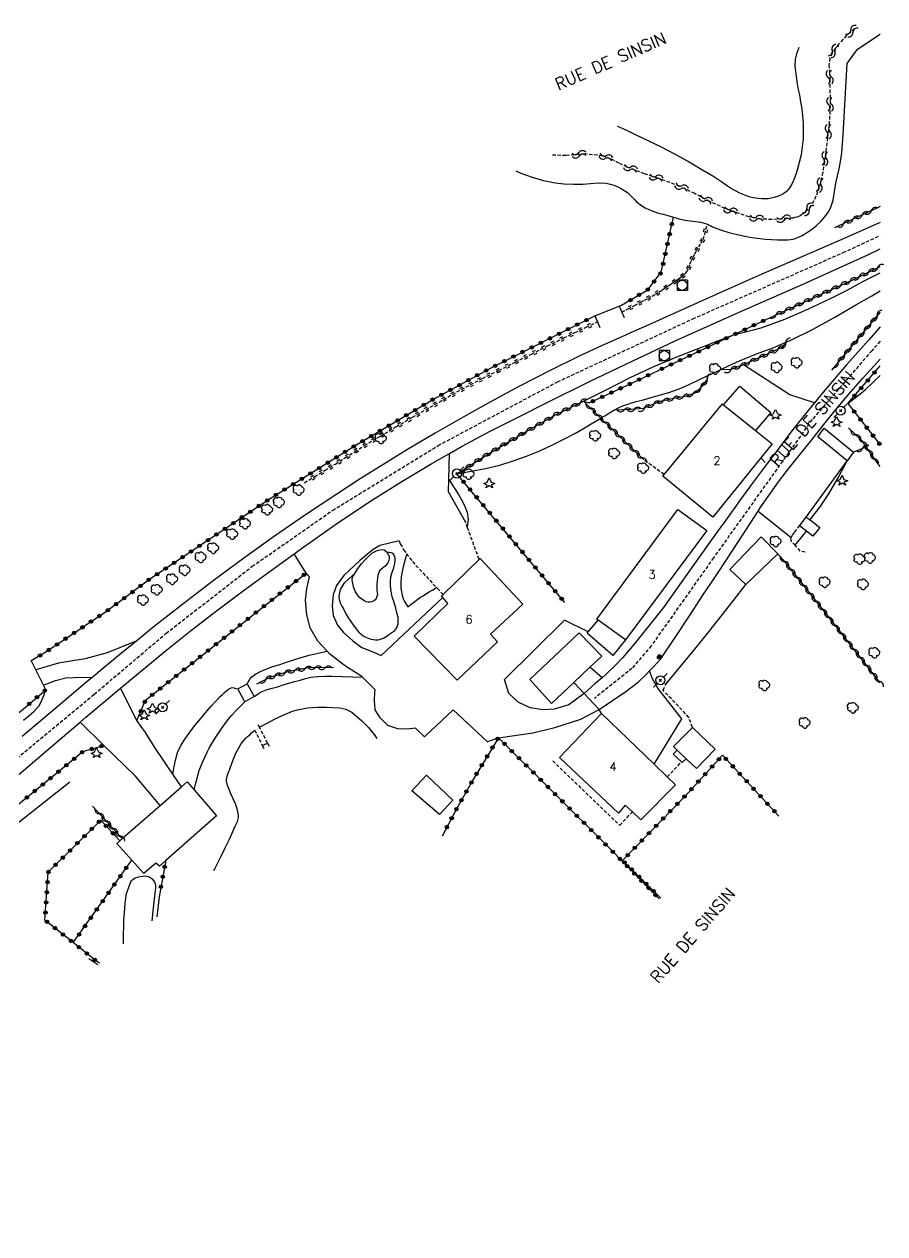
# Model space of a CAD drawing. Header units: millimetres. Extents: x 215000 to 216002, y 109000 to 110000.
# Drawn here: x 215874 to 216000.7, y 109404.6 to 109582.7 of the extents above; entities that cross this region are included whole.
import ezdxf
from ezdxf.enums import TextEntityAlignment as Align

# ---------------------------------------------------------------- set-up
doc = ezdxf.new("R2010")
doc.units = ezdxf.units.MM
doc.linetypes.add('DASHED', pattern=[0.75, 0.5, -0.25])
doc.layers.get('0').update_dxf_attribs({"linetype": 'CONTINUOUS'})
for name, color, linetype in [('W0001', 6, 'DASHED'), ('W0006', 2, 'CONTINUOUS'), ('W0008', 7, 'CONTINUOUS'), ('W0017', 7, 'CONTINUOUS'), ('W0101', 7, 'CONTINUOUS'), ('W0104', 1, 'CONTINUOUS'), ('W0105', 7, 'CONTINUOUS'), ('W0112', 1, 'DASHED'), ('W0120', 7, 'CONTINUOUS'), ('W0211', 2, 'CONTINUOUS'), ('W0214', 2, 'CONTINUOUS'), ('W0220', 5, 'DASHED'), ('W0300', 7, 'CONTINUOUS'), ('W0303', 7, 'CONTINUOUS'), ('W0310', 3, 'CONTINUOUS'), ('W0323', 7, 'CONTINUOUS'), ('W0330', 7, 'CONTINUOUS'), ('W0401', 7, 'CONTINUOUS'), ('W0420', 7, 'CONTINUOUS'), ('W0473', 7, 'CONTINUOUS'), ('W0501', 5, 'DASHED'), ('W0510', 5, 'CONTINUOUS'), ('W0515', 5, 'CONTINUOUS'), ('W0989', 7, 'CONTINUOUS'), ('W0991', 7, 'CONTINUOUS')]:
    doc.layers.add(name, color=color, linetype=linetype)
doc.styles.get("Standard").update_dxf_attribs({"font": 'romans.shx', "width": 0.85})

# ---------------------------------------------------------------- blocks, each defined once
blk = doc.blocks.new('T300')
for p, q in [((-0.8, 0.51), (-0.86, 0.34)), ((-0.86, 0.34), (-0.86, 0.17)), ((-0.86, 0.17), (-0.74, 0.06)), ((-0.69, 0.63), (-0.8, 0.51)), ((-0.8, -0.06), (-0.74, 0.06)), ((-0.74, 0.06), (-0.69, 0.11)), ((-0.57, 0.69), (-0.69, 0.63)), ((-0.46, 0.69), (-0.57, 0.69)), ((-0.29, 0.63), (-0.46, 0.69)), ((-0.29, 0.63), (-0.17, 0.74)), ((-0.23, 0.57), (-0.29, 0.63)), ((-0.17, 0.74), (-0.06, 0.8)), ((-0.06, 0.8), (0.06, 0.8)), ((0.06, 0.8), (0.23, 0.74)), ((0.23, 0.74), (0.34, 0.63)), ((0.34, 0.63), (0.4, 0.51)), ((0.46, 0.46), (0.34, 0.46)), ((0.4, 0.51), (0.4, 0.46)), ((0.57, 0.4), (0.46, 0.46)), ((0.57, 0.4), (0.69, 0.29)), ((0.69, 0.29), (0.74, 0.17)), ((0.74, 0.06), (0.69, -0.17)), ((0.74, 0.17), (0.74, 0.06)), ((-0.8, -0.17), (-0.8, -0.06)), ((-0.8, -0.23), (-0.8, -0.17)), ((-0.74, -0.34), (-0.8, -0.23)), ((-0.69, -0.4), (-0.74, -0.34)), ((-0.51, -0.46), (-0.69, -0.4)), ((-0.4, -0.46), (-0.51, -0.46)), ((-0.4, -0.46), (-0.34, -0.46)), ((-0.34, -0.46), (-0.34, -0.4)), ((-0.34, -0.51), (-0.34, -0.46)), ((-0.29, -0.63), (-0.34, -0.51)), ((-0.17, -0.74), (-0.29, -0.63)), ((-0.06, -0.8), (-0.17, -0.74)), ((0.06, -0.8), (-0.06, -0.8)), ((0.17, -0.74), (0.06, -0.8)), ((0.23, -0.69), (0.17, -0.74)), ((0.29, -0.46), (0.23, -0.46)), ((0.29, -0.63), (0.23, -0.69)), ((0.46, -0.4), (0.29, -0.46)), ((0.34, -0.51), (0.29, -0.63)), ((0.34, -0.51), (0.34, -0.46)), ((0.57, -0.34), (0.46, -0.4)), ((0.63, -0.29), (0.57, -0.34)), ((0.69, -0.17), (0.63, -0.29))]:
    blk.add_line(p, q)
blk = doc.blocks.new('T303')
for p, q in [((-0.77, 0), (-0.28, 0.21)), ((-0.28, -0.21), (-0.77, 0)), ((-0.28, 0.21), (0, 0.83)), ((0, 0.83), (0.28, 0.21)), ((0.28, 0.21), (0.83, 0)), ((0.83, 0), (0.28, -0.21)), ((-0.49, -0.63), (-0.28, -0.21)), ((0, -0.35), (-0.49, -0.63)), ((0.56, -0.63), (0, -0.35)), ((0.28, -0.21), (0.56, -0.63))]:
    blk.add_line(p, q)
blk = doc.blocks.new('T473')
for p, q in [((-0.166667, 0.166667), (0.166667, -0.166667)), ((-0.166667, -0.166667), (0.166667, 0.166667)), ((0.500001, 0.500001), (1.000002, 1.000002)), ((-1.000002, -1.000002), (-0.500001, -0.500001))]:
    blk.add_line(p, q)
blk.add_ellipse((0, 0), major_axis=(0.471405, 0.471405), ratio=1, start_param=5.4977871438, end_param=11.780972451)
blk = doc.blocks.new('T420')
for p, q in [((0.75, 0.75), (-0.75, 0.75)), ((-0.75, 0.75), (-0.75, -0.75)), ((0.75, 0.75), (0.75, -0.75)), ((0.75, -0.75), (-0.75, -0.75))]:
    blk.add_line(p, q)
blk.add_ellipse((0, 0), major_axis=(-0.53, 0.53), ratio=1, start_param=3.926991, end_param=10.210176)
blk = doc.blocks.new('T401')
for p, q in [((-0.3, 0.3), (0, 0.3)), ((-0.3, -0.25), (-0.3, 0.3)), ((-0.3, 0.15), (0, 0.15)), ((-0.3, 0), (0, 0)), ((0, 0.3), (0, -0.25)), ((-0.3, -0.15), (0, -0.15)), ((-0.3, -0.25), (-0.3, -0.3)), ((-0.3, -0.3), (0, -0.3)), ((0, -0.3), (0, -0.25))]:
    blk.add_line(p, q)
blk = doc.blocks.new('t220o')
at = {"color": 0, "linetype": 'Continuous'}
for p, q in [((-0.25, 0.25), (0.25, 0.25)), ((-0.25, -0.25), (0.25, -0.25))]:
    blk.add_line(p, q, dxfattribs=at)
blk = doc.blocks.new('t323o')
at = {"color": 0, "linetype": 'Continuous'}
for radius in [0.25, 0.15]:
    blk.add_circle((0, 0), radius, dxfattribs=at)
blk = doc.blocks.new('t310o')
at = {"color": 0, "linetype": 'Continuous'}
for centre, start, end in [((-0.5, 0.38), 216.8699, 323.1304), ((0.5, -0.37), 36.8699, 143.1303)]:
    blk.add_arc(centre, 0.625, start, end, dxfattribs=at)
blk = doc.blocks.new('t500o')
at = {"color": 0, "linetype": 'Continuous'}
for centre, start, end in [((-0.5, 0.625), 216.8699, 323.1301), ((0.5, -0.125), 36.8699, 143.1301), ((0.5, -0.625), 36.8699, 143.1301), ((-0.5, 0.125), 216.8699, 323.1301)]:
    blk.add_arc(centre, 0.625, start, end, dxfattribs=at)

msp = doc.modelspace()

# ---------------------------------------------------------------- linework, layer by layer
at = {"layer": 'W0001'}
for points in [[(215776.92, 109404.57), (215795.37, 109416.87), (215813.57, 109429.22), (215831.36, 109441.86), (215844.47, 109451.34), (215856.81, 109461), (215868.31, 109470.77), (215884.29, 109484.01), (215894.89, 109492.99), (215907.57, 109502.85), (215919.39, 109511.09), (215934.93, 109520.63), (215952.49, 109530.01), (215972.41, 109539.29), (215994.54, 109549.04), (216000, 109551.57)], [(216000, 109536), (215998.77, 109534.6), (215989.99, 109524.46), (215975.47, 109504.12), (215966.29, 109491.15), (215963.46, 109487.83), (215957.92, 109483.39)]]:
    msp.add_lwpolyline(points, dxfattribs=at)
at = {"layer": 'W0006'}
for points in [[(215989.12, 109510.11), (215995.12, 109518.39)], [(215982.04, 109510.99), (215986.89, 109507.1)]]:
    msp.add_lwpolyline(points, dxfattribs=at)
at = {"layer": 'W0008'}
for points in [[(216000, 109553.5), (215999.56, 109553.3), (215994.03, 109550.84), (215988.48, 109548.43), (215982.93, 109546.01), (215977.26, 109543.5), (215971.58, 109540.97), (215965.92, 109538.43), (215963.32, 109537.27), (215962.5, 109536.91), (215959.77, 109535.68), (215959.08, 109535.37), (215955.68, 109533.79), (215951.32, 109531.64), (215947, 109529.41), (215942.72, 109527.12), (215938.59, 109524.82), (215934.49, 109522.47), (215930.43, 109520.06), (215926.93, 109517.91), (215923.46, 109515.72), (215920.02, 109513.49), (215915.4, 109510.42), (215910.82, 109507.28), (215906.31, 109504.07), (215901.8, 109500.72), (215897.35, 109497.29), (215892.94, 109493.82), (215890.56, 109491.89), (215888.05, 109489.85), (215884.02, 109486.5), (215883.21, 109485.82), (215878.39, 109481.77), (215873.69, 109477.79)], [(215872.86, 109471.92), (215877.97, 109476.26), (215882.23, 109479.89), (215883.08, 109480.62), (215888.18, 109484.91), (215888.21, 109484.94), (215891.6, 109487.76), (215895.01, 109490.56), (215898.44, 109493.32), (215902.32, 109496.31), (215906.24, 109499.26), (215910.19, 109502.15), (215913.73, 109504.71), (215915.15, 109505.73), (215920.16, 109509.24), (215925.25, 109512.63), (215929.6, 109515.35), (215934, 109517.99), (215936.6, 109519.47), (215938.46, 109520.53), (215942.6, 109522.74), (215946.79, 109524.87), (215950.99, 109526.97), (215957.23, 109530.05), (215963.51, 109533.06), (215969.81, 109536.03), (215979.25, 109540.29), (215988.74, 109544.44), (215998.17, 109548.72), (216000, 109549.58)], [(216000, 109538.11), (215998.36, 109536.24), (215995.05, 109532.54), (215991.83, 109528.78), (215990.33, 109526.94), (215989.4, 109525.8), (215987.01, 109522.78), (215984.67, 109519.73), (215982.91, 109517.39), (215981.17, 109515.04), (215979.44, 109512.67), (215978.35, 109511.16), (215977.26, 109509.65), (215976.16, 109508.14), (215972.14, 109502.46), (215968.1, 109496.81), (215963.78, 109491.37), (215962.92, 109490.36), (215962.04, 109489.36), (215961.14, 109488.38), (215959.61, 109486.93), (215959.05, 109486.44), (215958.01, 109485.54), (215956.41, 109484.15)], [(215958.62, 109481.76), (215960.59, 109483.08), (215962.55, 109484.4), (215964.41, 109485.85), (215965.55, 109486.93), (215966.03, 109487.44), (215966.63, 109488.07), (215967.72, 109489.21), (215969.81, 109492.39), (215971.91, 109495.57), (215974.01, 109498.75), (215975.07, 109500.34), (215976.13, 109501.94), (215977.19, 109503.53), (215979.76, 109507.48), (215982.04, 109510.99), (215982.33, 109511.44), (215985.03, 109515.3), (215986.63, 109517.38), (215988.27, 109519.43), (215989.92, 109521.48), (215991.71, 109523.74), (215993.52, 109526), (215995.36, 109528.22), (215997.46, 109530.58), (215999.61, 109532.91), (216000, 109533.33)], [(215956.41, 109484.15), (215958.62, 109481.76)]]:
    msp.add_lwpolyline(points, dxfattribs=at)
at = {"layer": 'W0017'}
for points in [[(215990.33, 109526.94), (215986.68, 109528.1), (215979.89, 109532.54)], [(215938.98, 109509.31), (215936.44, 109513.82), (215936.49, 109515.69), (215936.6, 109519.47)], [(215982.44, 109518.83), (215983.08, 109518.16)], [(215929.17, 109506.62), (215926.34, 109505.93), (215925.35, 109505.33), (215923.39, 109503.7), (215921.06, 109501.51), (215919.95, 109500.05), (215919.48, 109498.63), (215919.34, 109497.01), (215919.46, 109495.6), (215920.11, 109494.21), (215921, 109493.1), (215922.37, 109491.87), (215923.68, 109490.89), (215925.33, 109490.25), (215926.54, 109489.72), (215935.62, 109498.26)], [(215915.48, 109501.85), (215913.73, 109504.71)], [(215943.79, 109477.62), (215942.2, 109477), (215937.14, 109481.7), (215932.91, 109477.76), (215931.61, 109479.04), (215930.39, 109478.89), (215928.99, 109478.9), (215927.53, 109479.41), (215926.37, 109480.54), (215925.67, 109481.7), (215925.58, 109483.11), (215925.6, 109484.29), (215925.67, 109484.67), (215923.77, 109486.54), (215923.68, 109486.62), (215921.31, 109488.13), (215918.99, 109489.94), (215918.6, 109490.36), (215917.2, 109491.83), (215916.09, 109493.77), (215915.58, 109495.7), (215915.41, 109497.88), (215915.58, 109499.58), (215915.98, 109501.3), (215915.48, 109501.85)], [(215890.56, 109491.89), (215886.19, 109490.09), (215882.97, 109489.21), (215879.02, 109488.59), (215875.71, 109487.62)], [(215876.84, 109485.35), (215878.58, 109486.05), (215880.14, 109486.42), (215882.43, 109486.54), (215884.02, 109486.5)], [(215959.05, 109486.44), (215957.28, 109487.99)], [(215966.71, 109473.73), (215970.8, 109480.41), (215967.27, 109484.93), (215966.46, 109486.3), (215966.03, 109487.44)], [(215890.58, 109480.15), (215888.18, 109484.91)], [(215956.41, 109484.15), (215954.17, 109482.47), (215951.99, 109481.8), (215950.32, 109481.73), (215948.48, 109482.02), (215946.71, 109482.84), (215945.32, 109484.15), (215944.69, 109486.18)], [(215956.41, 109484.15), (215954.9, 109485.74)], [(215943.79, 109477.62), (215948.86, 109478.33), (215952.11, 109479.14), (215955.92, 109480.34), (215958.62, 109481.76)], [(215958.95, 109481.17), (215958.62, 109481.76)], [(215894, 109467.64), (215890.38, 109471.94), (215885.72, 109476.48), (215882.23, 109479.89)], [(215897.17, 109470.4), (215895.88, 109472.27), (215893.2, 109476.16), (215891.85, 109478.38), (215890.58, 109480.15)]]:
    msp.add_lwpolyline(points, dxfattribs=at)
at = {"layer": 'W0101'}
for points in [[(215975.37, 109510.08), (215967.99, 109516.15), (215968.19, 109516.39), (215971.04, 109519.83), (215971.68, 109520.6), (215976.78, 109526.76), (215976.94, 109526.63), (215981.65, 109522.83), (215984.09, 109520.87)], [(215984.09, 109520.87), (215982.44, 109518.83), (215975.37, 109510.08)], [(215962.52, 109492.05), (215958.48, 109494.93), (215958.27, 109495.08), (215970.2, 109511.23), (215974.48, 109508.12)], [(215974.48, 109508.12), (215962.52, 109492.05)]]:
    msp.add_lwpolyline(points, dxfattribs=at)
for points in [[(215931.39, 109492.59), (215936.36, 109497.38), (215935.62, 109498.26), (215935.42, 109498.49), (215935.66, 109498.72), (215940.96, 109503.87), (215941.12, 109504.02), (215947.38, 109497.3), (215942.65, 109492.84), (215943.65, 109491.71), (215937.73, 109486.07)], [(215961.48, 109466.51), (215952.77, 109474.71), (215958.95, 109481.17), (215966.71, 109473.73), (215968.66, 109471.85), (215969.88, 109470.68), (215964.77, 109465.53), (215963.53, 109466.71), (215962.48, 109467.7)]]:
    msp.add_lwpolyline(points, close=True, dxfattribs=at)
at = {"layer": 'W0104'}
for points in [[(215976.94, 109526.63), (215979.34, 109529.37), (215983.92, 109525.51), (215981.65, 109522.83)], [(215962.52, 109492.05), (215960.66, 109489.73), (215956.86, 109493.03), (215957, 109493.19), (215958.48, 109494.93)]]:
    msp.add_lwpolyline(points, dxfattribs=at)
for points in [[(215995.12, 109518.39), (215990.8, 109521.93), (215991.77, 109523.2), (215996.07, 109519.64)], [(215977.85, 109502.4), (215982.49, 109507.18), (215984.94, 109504.68), (215980.21, 109500.16)], [(215955.67, 109493.07), (215959, 109489.62), (215957.28, 109487.99), (215954.9, 109485.74), (215951.63, 109482.63), (215948.42, 109486.17), (215955.67, 109493.07)], [(215975.69, 109475.95), (215972.95, 109473.09), (215971.43, 109474.52), (215970.09, 109475.79), (215969.55, 109476.3), (215972.36, 109479.13), (215975.69, 109475.95)], [(215887.64, 109462.06), (215888.07, 109462.44), (215888.43, 109462.76), (215889.6, 109463.81), (215894, 109467.64), (215897.17, 109470.4), (215897.99, 109471.12), (215899, 109469.95), (215902.31, 109466.11), (215894.84, 109459.52), (215893.89, 109458.68), (215893.39, 109459.12), (215891.6, 109457.6), (215889.83, 109459.59)], [(215937.11, 109468.44), (215935.12, 109466.33), (215931.06, 109469.81), (215933.23, 109472.08)]]:
    msp.add_lwpolyline(points, close=True, dxfattribs=at)
at = {"layer": 'W0105'}
for points in [[(215991.1, 109508.58), (215990.09, 109507.27), (215989.13, 109508.01), (215988.11, 109508.8), (215989.12, 109510.11), (215989.68, 109509.68)], [(215907.84, 109483.69), (215906.48, 109482.92), (215905.42, 109484.8), (215906.79, 109485.57)]]:
    msp.add_lwpolyline(points, close=True, dxfattribs=at)
for points in [[(215970.76, 109474.06), (215969.54, 109475.17), (215970.09, 109475.79)], [(215971.43, 109474.52), (215970.85, 109473.95)]]:
    msp.add_lwpolyline(points, dxfattribs=at)
at = {"layer": 'W0112'}
for points in [[(215968.19, 109516.39), (215965.2, 109518.55)], [(215940.96, 109503.87), (215939.26, 109508.54), (215938.98, 109509.31)], [(215988.93, 109504.93), (215988.23, 109505.08), (215987.49, 109505.95), (215986.94, 109506.48), (215986.85, 109507.03), (215986.89, 109507.1), (215987.08, 109507.45), (215987.4, 109507.89), (215988.11, 109508.8)], [(215929.17, 109506.62), (215929.36, 109506.15), (215929.85, 109505.3), (215930.29, 109504.71), (215931.15, 109503.54), (215934.69, 109499.72), (215934.81, 109499.6), (215935.66, 109498.72)], [(215972.36, 109479.13), (215971.84, 109480.61), (215968.04, 109484.6), (215968.48, 109485.57)], [(215910.08, 109476.3), (215909.82, 109476.81), (215908.62, 109479.16), (215908.45, 109479.5)], [(215907.93, 109478.75), (215909.04, 109476.48), (215909.33, 109475.87)], [(215951.79, 109474.19), (215961.66, 109464.72), (215961.67, 109464.73), (215963.53, 109466.71)], [(215968.66, 109471.85), (215970.76, 109474.06), (215970.85, 109473.95)]]:
    msp.add_lwpolyline(points, dxfattribs=at)
at = {"layer": 'W0120'}
for points in [[(215961.56, 109541.15), (215961.95, 109540.29), (215962.31, 109539.5)], [(215957.97, 109539.72), (215958.37, 109538.83), (215958.74, 109538)], [(215909.04, 109476.48), (215909.82, 109476.81)]]:
    msp.add_lwpolyline(points, dxfattribs=at)
at = {"layer": 'W0211'}
for points in [[(215937.7, 109516.46), (215939.81, 109516.85), (215941.92, 109517.26), (215944, 109517.75), (215945.99, 109518.37), (215947.95, 109519.08), (215949.88, 109519.87), (215951.66, 109520.68), (215953.42, 109521.55), (215955.14, 109522.48), (215956.31, 109523.16), (215957.46, 109523.85), (215958.62, 109524.54), (215958.87, 109524.69), (215959.13, 109524.84), (215959.38, 109524.98), (215959.54, 109525.08), (215959.7, 109525.18), (215959.85, 109525.27), (215960.04, 109525.38), (215960.23, 109525.49), (215960.42, 109525.59), (215960.8, 109525.82), (215960.84, 109525.84), (215961.26, 109526.09), (215961.69, 109526.31), (215962.2, 109526.52), (215962.73, 109526.69), (215963.25, 109526.86), (215964.09, 109527.11), (215964.94, 109527.34), (215965.78, 109527.57), (215967.33, 109528.01), (215968.87, 109528.46), (215970.39, 109528.98), (215971.86, 109529.6), (215973.31, 109530.29), (215974.65, 109530.93), (215974.75, 109530.98), (215976.26, 109531.68), (215976.55, 109531.82), (215977.76, 109532.4), (215979.27, 109533.09), (215981.79, 109534.12), (215984.34, 109535.08), (215986.26, 109535.89), (215986.85, 109536.13), (215990.12, 109537.76), (215993.32, 109539.55), (215996.49, 109541.39), (215998.79, 109542.7), (216000, 109543.41)], [(215995.25, 109526.82), (215996.11, 109527.5), (215996.98, 109528.18), (215997.83, 109528.88), (216000, 109530.95)], [(215989.68, 109509.68), (215990.25, 109510.42), (215990.81, 109511.16), (215991.36, 109511.91), (215991.85, 109512.64), (215992.32, 109513.38), (215992.79, 109514.13), (215993.33, 109515.04), (215993.87, 109515.96), (215994.37, 109516.9), (215994.63, 109517.39), (215994.88, 109517.89), (215995.12, 109518.39)], [(215939.26, 109508.54), (215939.32, 109509.09), (215939.38, 109509.65), (215939.37, 109510.2), (215939.23, 109510.79), (215939, 109511.37), (215938.75, 109511.94), (215938.37, 109512.71), (215937.93, 109513.46), (215937.47, 109514.2), (215937.15, 109514.7), (215936.82, 109515.19), (215936.49, 109515.69)], [(215987.49, 109505.95), (215989.13, 109508.01)], [(215922.65, 109501.81), (215921.84, 109501.06), (215921.03, 109500.31), (215920.5, 109499.44), (215920.39, 109498.96), (215920.33, 109498.47), (215920.35, 109497.98), (215920.51, 109497.47), (215920.77, 109496.97), (215921.04, 109496.48), (215921.35, 109495.88), (215921.69, 109495.29), (215922.05, 109494.72), (215922.59, 109493.94), (215923.19, 109493.19), (215923.89, 109492.61), (215924.36, 109492.37), (215924.86, 109492.18), (215925.37, 109492.07), (215925.73, 109492.04), (215926.1, 109492.05), (215926.45, 109492.11), (215926.87, 109492.28), (215927.27, 109492.54), (215927.66, 109492.82), (215928.11, 109493.1), (215928.55, 109493.41), (215928.86, 109493.79), (215928.96, 109494.07), (215929.02, 109494.37), (215929.05, 109494.68), (215929.02, 109495.34), (215928.86, 109496.01), (215928.69, 109496.67), (215928.45, 109497.52), (215928.18, 109498.38), (215928, 109499.24), (215927.93, 109499.92), (215927.91, 109500.61), (215927.96, 109501.28), (215928.15, 109501.97), (215928.41, 109502.65), (215928.57, 109503.34), (215928.59, 109503.66), (215928.6, 109503.99), (215928.53, 109504.3), (215928.47, 109504.46), (215928.39, 109504.6), (215928.29, 109504.73), (215928.02, 109504.86), (215927.68, 109504.91), (215927.35, 109504.96)], [(215930.29, 109504.71), (215930.05, 109503.84), (215929.81, 109502.97), (215929.62, 109502.1), (215929.5, 109501.28), (215929.42, 109500.45), (215929.44, 109499.63), (215929.51, 109499.1), (215929.61, 109498.58), (215929.77, 109498.07), (215929.98, 109497.66), (215930.22, 109497.27), (215930.47, 109496.88), (215930.97, 109497.27), (215931.48, 109497.66), (215931.99, 109498.04), (215932.35, 109498.29), (215932.71, 109498.52), (215933.07, 109498.75), (215933.61, 109499.08), (215934.15, 109499.4), (215934.69, 109499.72)], [(215968.48, 109485.57), (215970.58, 109488.11), (215972.69, 109490.64), (215974.77, 109493.2), (215976.59, 109495.51), (215978.4, 109497.84), (215980.21, 109500.16)], [(215907.84, 109483.69), (215908.23, 109483.94), (215908.62, 109484.2), (215909.02, 109484.43), (215909.74, 109484.71), (215910.5, 109484.92), (215911.26, 109485.12), (215912.11, 109485.38), (215912.95, 109485.63), (215913.8, 109485.88), (215914.6, 109486.11), (215915.4, 109486.34), (215916.21, 109486.51), (215917.22, 109486.62), (215918.25, 109486.66), (215919.28, 109486.67), (215920.78, 109486.65), (215922.27, 109486.6), (215923.77, 109486.54)], [(215873.89, 109480.19), (215874.68, 109480.84), (215875.47, 109481.5), (215876.13, 109482.24), (215876.54, 109483.01), (215876.86, 109483.85), (215877.17, 109484.68)], [(215899, 109469.95), (215899.24, 109470.9), (215899.48, 109471.86), (215899.77, 109472.81), (215900.04, 109473.5), (215900.33, 109474.19), (215900.64, 109474.87), (215900.93, 109475.48), (215901.24, 109476.08), (215901.56, 109476.67), (215902.01, 109477.42), (215902.48, 109478.15), (215902.98, 109478.87), (215903.49, 109479.58), (215904.02, 109480.28), (215904.57, 109480.95), (215905.19, 109481.62), (215905.83, 109482.27), (215906.48, 109482.92)]]:
    msp.add_lwpolyline(points, dxfattribs=at)
at = {"layer": 'W0214'}
for points in [[(215956.31, 109527.17), (215959.75, 109528.9), (215963.2, 109530.63), (215966.69, 109532.27), (215970.56, 109533.89), (215974.48, 109535.4), (215978.4, 109536.92), (215979.77, 109537.26), (215981.13, 109537.61), (215982.49, 109537.99), (215985.95, 109539.22), (215989.34, 109540.7), (215992.67, 109542.28), (215995.13, 109543.52), (215997.56, 109544.82), (216000, 109546.08)], [(215906.79, 109485.57), (215907.01, 109485.91), (215907.23, 109486.25), (215907.48, 109486.56), (215908.02, 109486.98), (215908.67, 109487.31), (215909.32, 109487.6), (215910.44, 109488.05), (215911.61, 109488.41), (215912.77, 109488.77), (215913.38, 109488.98), (215913.99, 109489.2), (215914.61, 109489.4), (215915.93, 109489.75), (215917.26, 109490.05), (215918.6, 109490.36)], [(215895.88, 109472.27), (215896.08, 109473.39), (215896.29, 109474.51), (215896.62, 109475.58), (215897.09, 109476.52), (215897.66, 109477.41), (215898.26, 109478.29), (215899.09, 109479.39), (215899.98, 109480.45), (215900.89, 109481.5), (215901.52, 109482.24), (215902.17, 109482.97), (215902.85, 109483.67), (215903.17, 109483.99), (215903.49, 109484.29), (215903.84, 109484.56), (215904.08, 109484.74), (215904.34, 109484.9), (215904.61, 109484.99), (215904.87, 109484.97), (215905.15, 109484.88), (215905.42, 109484.8)]]:
    msp.add_lwpolyline(points, dxfattribs=at)
at = {"layer": 'W0220'}
for points in [[(215961.95, 109540.29), (215962.88, 109540.77), (215963.82, 109541.25), (215964.75, 109541.73), (215965.3, 109542.03), (215965.86, 109542.32), (215966.41, 109542.63), (215966.9, 109542.91), (215967.39, 109543.21), (215967.86, 109543.51), (215968.21, 109543.74), (215968.55, 109543.98), (215968.89, 109544.21), (215969.21, 109544.43), (215969.52, 109544.65), (215969.83, 109544.88), (215970.24, 109545.14), (215970.65, 109545.41), (215971.02, 109545.71), (215971.21, 109545.89), (215971.39, 109546.08), (215971.55, 109546.28), (215971.82, 109546.79), (215972, 109547.34), (215972.21, 109547.88), (215972.45, 109548.38), (215972.7, 109548.86), (215972.97, 109549.34), (215973.29, 109549.88), (215973.63, 109550.42), (215973.92, 109550.97), (215974.17, 109551.7), (215974.35, 109552.47), (215974.54, 109553.23)], [(215915.24, 109515.16), (215916.76, 109516.08), (215918.29, 109516.99), (215919.8, 109517.91), (215921.23, 109518.82), (215922.65, 109519.73), (215924.08, 109520.63), (215926.42, 109522.04), (215928.78, 109523.42), (215931.15, 109524.79), (215933.76, 109526.3), (215936.38, 109527.8), (215939.03, 109529.26), (215941.44, 109530.51), (215943.87, 109531.71), (215946.3, 109532.92), (215948.67, 109534.11), (215951.04, 109535.3), (215953.42, 109536.48), (215955.07, 109537.27), (215956.72, 109538.05), (215958.37, 109538.83)]]:
    msp.add_lwpolyline(points, dxfattribs=at)
at = {"layer": 'W0300'}
msp.add_lwpolyline([(215893.84, 109454.2), (215893.52, 109451.24)], dxfattribs=at)
at = {"layer": 'W0303'}
for points in [[(215957, 109493.19), (215953.53, 109494.9), (215944.69, 109486.18)], [(215868.83, 109431.21), (215863.62, 109435.11), (215849.79, 109445.63), (215850.3, 109446.8), (215871.14, 109463.57), (215880.71, 109471.14)], [(215884.83, 109444.19), (215883.5, 109445.08)]]:
    msp.add_lwpolyline(points, dxfattribs=at)
at = {"layer": 'W0310'}
for points in [[(216000, 109555.83), (215999.5, 109555.57), (215993.25, 109552.67)], [(215983.3, 109539.24), (215995.88, 109545), (216000, 109546.98)], [(216000, 109540.28), (215999.95, 109540.22), (215992.84, 109531.72)], [(215986.26, 109535.89), (215985.51, 109535.05), (215979.89, 109532.54), (215977.87, 109531.77), (215976.55, 109531.82)], [(215974.65, 109530.93), (215974.54, 109530.4), (215973.7, 109529.27), (215972.73, 109528.36), (215971.43, 109527.92), (215969.14, 109527.47), (215967.61, 109527.12), (215966.13, 109526.51), (215965.12, 109526.09), (215963.41, 109525.93), (215960.8, 109525.82)], [(215937.7, 109516.46), (215942.48, 109519.52), (215947.9, 109522.69), (215952.31, 109525.22), (215956.31, 109527.17)], [(215965.2, 109518.55), (215958.87, 109524.69), (215956.31, 109527.17)], [(215999.54, 109518.12), (215997.95, 109520.44), (215997.34, 109521.34), (215995.33, 109523.23)], [(215996.03, 109519.67), (215997.95, 109520.44)], [(216000, 109517.55), (215999.54, 109518.12)], [(216000, 109485.71), (215991.98, 109495.93), (215985.85, 109503.65), (215984.91, 109504.66)], [(215919.53, 109487.9), (215916.15, 109487.93), (215912.77, 109487.3), (215910.17, 109486.49), (215908.2, 109485.52)], [(215888.43, 109462.76), (215884.07, 109467.55)]]:
    msp.add_lwpolyline(points, dxfattribs=at)
at = {"layer": 'W0323'}
for points in [[(215961.93, 109541.29), (215965.77, 109543.58), (215967.78, 109546.14), (215969.56, 109554.27)], [(215875.03, 109488.98), (215877.19, 109490.25), (215882.53, 109493.84), (215886.13, 109496.25), (215892.3, 109500.85), (215909.82, 109512.6), (215922.72, 109520.62), (215934.24, 109527.47), (215942.83, 109532.14), (215957.97, 109539.72)], [(215966.51, 109531.29), (215978.4, 109536.92), (215983.3, 109539.24)], [(215956.31, 109527.17), (215957.16, 109526.91), (215962.68, 109529.48), (215966.51, 109531.29)], [(215995.25, 109526.82), (216000, 109532.35)], [(215995.25, 109526.82), (216000, 109520.74)], [(215953.57, 109497.5), (215942.95, 109510.21), (215937.7, 109516.46)], [(215890.58, 109480.15), (215891.87, 109483.14), (215908.43, 109496.32), (215915.48, 109501.85)], [(215815.83, 109438.71), (215822.27, 109443.05), (215839.1, 109455), (215855.03, 109466.58), (215873.9, 109481.88), (215877.17, 109484.68)], [(215967.46, 109453.9), (215959.98, 109461.5), (215943.79, 109477.62), (215940.08, 109471.44), (215937.82, 109467.47), (215935.52, 109463.11)], [(215867.66, 109430.26), (215858.18, 109437.29), (215846.12, 109446.25), (215862.4, 109459.07), (215878.27, 109471.98), (215882.63, 109475.57), (215885.72, 109476.48)], [(215967.69, 109453.99), (215962.08, 109459.55), (215971.32, 109469.08), (215976.8, 109475.04), (215985.1, 109466.04)], [(215885.08, 109444.4), (215884.49, 109444.82), (215881.2, 109447.44), (215877.05, 109450.75), (215877.54, 109457.82), (215885.25, 109465.49), (215888.07, 109462.44)], [(215881.2, 109447.44), (215889.83, 109459.59)], [(215894.84, 109459.52), (215893.84, 109454.2)]]:
    msp.add_lwpolyline(points, dxfattribs=at)
at = {"layer": 'W0330'}
for points in [[(215957.97, 109539.72), (215961.56, 109541.15), (215961.93, 109541.29)], [(215877.17, 109484.68), (215876.84, 109485.35), (215875.71, 109487.62), (215875.03, 109488.98)]]:
    msp.add_lwpolyline(points, dxfattribs=at)
at = {"layer": 'W0501'}
msp.add_lwpolyline([(215996.25, 109582), (215995.04, 109581), (215993.92, 109579.8), (215993.41, 109579.13), (215992.94, 109578.43), (215992.6, 109577.7), (215992.46, 109576.7), (215992.52, 109575.64), (215992.58, 109574.58), (215992.6, 109573.02), (215992.62, 109571.46), (215992.6, 109569.9), (215992.47, 109567.92), (215992.26, 109565.95), (215992, 109563.98), (215991.79, 109562.41), (215991.53, 109560.83), (215991.18, 109559.29), (215990.99, 109558.62), (215990.79, 109557.97), (215990.54, 109557.33), (215990.21, 109556.66), (215989.84, 109556.02), (215989.39, 109555.44), (215988.98, 109555.02), (215988.53, 109554.65), (215988.04, 109554.36), (215987.74, 109554.27), (215987.44, 109554.2), (215987.13, 109554.13), (215985.58, 109554.02), (215984.04, 109553.92), (215982.51, 109553.97), (215980.7, 109554.32), (215978.91, 109554.9), (215977.15, 109555.55), (215974.9, 109556.57), (215972.7, 109557.73), (215970.47, 109558.81), (215967.91, 109559.78), (215965.3, 109560.66), (215962.74, 109561.64), (215961.54, 109562.22), (215960.36, 109562.82), (215959.14, 109563.3), (215956.5, 109563.57), (215953.75, 109563.35), (215951.68, 109563.38)], dxfattribs=at)
at = {"layer": 'W0510'}
for points in [[(215994.56, 109566.37), (215995.15, 109576.87), (215996.64, 109578.99), (215999.83, 109581.09), (216000, 109581.24)], [(215988.03, 109579.25), (215987.96, 109579.1), (215987.67, 109578.31), (215987.48, 109577.51), (215987.44, 109576.44), (215987.56, 109575.35), (215987.72, 109574.26), (215987.89, 109573.25), (215988.1, 109572.25), (215988.29, 109571.25), (215988.45, 109570.21), (215988.58, 109569.18), (215988.67, 109568.14), (215988.64, 109565.79), (215988.35, 109563.45), (215987.78, 109561.17), (215987.58, 109560.54), (215987.35, 109559.91), (215987.08, 109559.32), (215986.83, 109558.86), (215986.56, 109558.43), (215986.23, 109558.05), (215985.69, 109557.65), (215985.05, 109557.35), (215984.39, 109557.14), (215983.49, 109556.97), (215982.55, 109556.95), (215981.63, 109557.04), (215980.85, 109557.22), (215980.08, 109557.49), (215979.32, 109557.79), (215977.96, 109558.53), (215976.67, 109559.41), (215975.37, 109560.28), (215973.52, 109561.4), (215971.65, 109562.49), (215969.76, 109563.54), (215967.82, 109564.55), (215965.86, 109565.52), (215963.89, 109566.45), (215962.98, 109566.88), (215962.06, 109567.3), (215961.33, 109567.59)], [(215946.38, 109561.06), (215947.1, 109560.76), (215948.75, 109560.17), (215950.43, 109559.66), (215952.14, 109559.31), (215953.49, 109559.17), (215954.85, 109559.12), (215956.21, 109559.12), (215957.35, 109559.21), (215958.5, 109559.33), (215959.62, 109559.28), (215960.28, 109559.12), (215960.94, 109558.9), (215961.58, 109558.63), (215962, 109558.4), (215962.4, 109558.15), (215962.79, 109557.88), (215963.14, 109557.55), (215963.47, 109557.19), (215963.81, 109556.84), (215964.14, 109556.54), (215964.49, 109556.25), (215964.84, 109555.98), (215965.42, 109555.63), (215966.03, 109555.34), (215966.66, 109555.09), (215967.34, 109554.87), (215968.03, 109554.69), (215968.73, 109554.52), (215969.56, 109554.27), (215970.39, 109554.03), (215971.24, 109553.82), (215972.02, 109553.71), (215972.8, 109553.64), (215973.58, 109553.51), (215973.92, 109553.43), (215974.26, 109553.33), (215974.54, 109553.23), (215974.58, 109553.21), (215974.83, 109553.1), (215975.08, 109552.97), (215975.32, 109552.85), (215976.5, 109552.38), (215977.73, 109552.02), (215978.96, 109551.71), (215980.05, 109551.48), (215981.15, 109551.28), (215982.26, 109551.13), (215983.12, 109551.03), (215983.99, 109550.96), (215984.86, 109550.93), (215985.63, 109550.9), (215986.41, 109550.91), (215987.17, 109551.02), (215987.85, 109551.25), (215988.51, 109551.57), (215989.14, 109551.94), (215989.91, 109552.45), (215990.63, 109553.02), (215991.29, 109553.65), (215991.82, 109554.26), (215992.3, 109554.91), (215992.7, 109555.6), (215993.09, 109556.77), (215993.27, 109558.02), (215993.47, 109559.28), (215993.71, 109560.33), (215993.95, 109561.38), (215994.16, 109562.44), (215994.33, 109563.74), (215994.45, 109565.06), (215994.56, 109566.37)]]:
    msp.add_lwpolyline(points, dxfattribs=at)
at = {"layer": 'W0515'}
msp.add_lwpolyline([(215922.65, 109501.81), (215923.1, 109502.52), (215923.63, 109503.2), (215924.2, 109503.82), (215924.7, 109504.34), (215925.24, 109504.82), (215925.84, 109505.14), (215926.22, 109505.25), (215926.62, 109505.31), (215926.97, 109505.26), (215927.28, 109505.04), (215927.35, 109504.96), (215927.54, 109504.71), (215927.7, 109504.35), (215927.7, 109504), (215927.61, 109503.63), (215927.46, 109503.29), (215927.12, 109502.89), (215926.67, 109502.55), (215926.29, 109502.17), (215926.04, 109501.51), (215925.94, 109500.76), (215925.88, 109500.01), (215925.91, 109499.35), (215925.98, 109498.68), (215925.82, 109498.12), (215925.64, 109497.92), (215925.41, 109497.73), (215925.16, 109497.61), (215924.92, 109497.56), (215924.65, 109497.57), (215924.4, 109497.61), (215924.03, 109497.76), (215923.68, 109498), (215923.37, 109498.27), (215923.04, 109498.65), (215922.77, 109499.09), (215922.57, 109499.55), (215922.49, 109499.81), (215922.44, 109500.08), (215922.39, 109500.36), (215922.33, 109500.6), (215922.27, 109500.84), (215922.27, 109501.08), (215922.35, 109501.33), (215922.5, 109501.57)], close=True, dxfattribs=at)
for points in [[(215908.62, 109479.16), (215909.77, 109479.77), (215910.92, 109480.39), (215912.09, 109480.95), (215912.79, 109481.24), (215913.49, 109481.51), (215914.21, 109481.73), (215914.95, 109481.89), (215915.71, 109482), (215916.48, 109482.08), (215917.15, 109482.11), (215917.83, 109482.11), (215918.5, 109482.09), (215919.48, 109482.07), (215920.45, 109482.02), (215921.36, 109481.8), (215922.2, 109481.36), (215922.97, 109480.75), (215923.7, 109480.09), (215924.66, 109479.13), (215925.53, 109478.07), (215925.88, 109477.5)], [(215901.92, 109458.06), (215902, 109458.22), (215902.97, 109460.16), (215903.61, 109461.48), (215904.24, 109462.8), (215904.83, 109464.13), (215905.11, 109464.7), (215905.39, 109465.27), (215905.54, 109465.85), (215905.53, 109466.28), (215905.46, 109466.71), (215905.36, 109467.13), (215905.1, 109467.89), (215904.75, 109468.63), (215904.42, 109469.37), (215904.15, 109469.98), (215903.9, 109470.6), (215903.78, 109471.24), (215903.78, 109471.47), (215903.81, 109471.71), (215903.85, 109471.95), (215903.95, 109472.26), (215904.09, 109472.55), (215904.23, 109472.85), (215904.68, 109474.1), (215905.14, 109475.35), (215905.77, 109476.49), (215906.04, 109476.86), (215906.33, 109477.21), (215906.64, 109477.54), (215906.83, 109477.73), (215907.04, 109477.92), (215907.24, 109478.11), (215907.47, 109478.33), (215907.7, 109478.54), (215907.93, 109478.75)], [(215889.52, 109456.02), (215889.66, 109456.28), (215889.81, 109456.55), (215890, 109456.76), (215890.32, 109456.96), (215890.69, 109457.08), (215891.07, 109457.17), (215891.47, 109457.23), (215891.87, 109457.26), (215892.25, 109457.19), (215892.55, 109457.05), (215892.82, 109456.84), (215893.05, 109456.59), (215893.17, 109456.37), (215893.27, 109456.12), (215893.33, 109455.87), (215893.34, 109455.49), (215893.27, 109455.1), (215893.21, 109454.71), (215892.98, 109452.56), (215892.79, 109450.65)], [(215888.63, 109447.27), (215888.62, 109447.47), (215888.61, 109448.77), (215888.64, 109449.78), (215888.68, 109450.78), (215888.76, 109451.78), (215888.87, 109453.23), (215889.05, 109454.68), (215889.52, 109456.02)]]:
    msp.add_lwpolyline(points, dxfattribs=at)

# ---------------------------------------------------------------- block references
at = {"layer": 'W0220'}
for p, rotation in [((215974.31, 109552.28), 76.58381651821601), ((215973.86, 109550.85), 62.41191863391397), ((215973.1, 109549.56), 58.92734583709238), ((215971.84, 109546.85), 71.31675032837434), ((215972.38, 109548.24), 63.85657818473207), ((215970.96, 109545.65), 38.49216828596241), ((215968.49, 109543.94), 34.38034472480623), ((215969.72, 109544.8), 35.13871272031725), ((215964.62, 109541.67), 27.51704511278492), ((215965.94, 109542.37), 29.01036026380465), ((215967.24, 109543.12), 31.53479190587089), ((215963.28, 109540.98), 27.10233600280479), ((215957.25, 109538.3), 25.32975410835356), ((215953.19, 109536.36), 26.25633806002287), ((215954.54, 109537.02), 25.63874251099823), ((215955.9, 109537.66), 25.30137862546478), ((215949.16, 109534.36), 26.69046689427368), ((215950.5, 109535.03), 26.69046689427368), ((215951.85, 109535.7), 26.25633806002287), ((215946.48, 109533.01), 26.73870345395241), ((215947.82, 109533.69), 26.73870345395241), ((215942.45, 109531.01), 26.4139500814555), ((215943.8, 109531.68), 26.4139500814555), ((215945.14, 109532.34), 26.37611277047582), ((215938.45, 109528.94), 28.8149513353926), ((215939.78, 109529.65), 27.3304613801042), ((215941.11, 109530.34), 27.3304613801042), ((215935.83, 109527.49), 29.85078834722205), ((215937.14, 109528.22), 28.8149513353926), ((215933.23, 109525.99), 30.13080070480992), ((215934.53, 109526.74), 29.85078834722205), ((215929.34, 109523.74), 30.01514240334182), ((215930.64, 109524.49), 30.01514240334182), ((215931.93, 109525.24), 30.13080070480992), ((215926.74, 109522.23), 30.28811312103815), ((215928.04, 109522.98), 30.28811312103815), ((215924.17, 109520.68), 31.07879370614033), ((215925.46, 109521.46), 31.07879370614033), ((215920.37, 109518.27), 32.26055655203861), ((215921.64, 109519.08), 32.70263134344975), ((215922.9, 109519.89), 32.20317729239011), ((215917.81, 109516.71), 30.94162179098825), ((215919.1, 109517.48), 31.37905644601933), ((215916.53, 109515.93), 30.91393894108509)]:
    msp.add_blockref('t220o', p, dxfattribs=dict(at, rotation=rotation))
at = {"layer": 'W0300', "rotation": 359.9999899820874}
for p in [(215984.79, 109532.14), (215987.74, 109532.81), (215975.73, 109531.91), (215926.52, 109521.67), (215958.08, 109522.06), (215960.87, 109519.46), (215939.43, 109516.42), (215965.14, 109517.3), (215914.44, 109514.08), (215909.79, 109511.18), (215911.52, 109512.24), (215906.54, 109509.11), (215904.64, 109507.59), (215901.84, 109505.51), (215984.64, 109506.49), (215900, 109504.17), (215996.99, 109503.91), (215998.52, 109504.08), (215897.65, 109502.27), (215895.8, 109500.94), (215991.86, 109500.5), (215997.51, 109500.19), (215893.54, 109499.38), (215891.51, 109497.87), (215999.18, 109490.11), (215982.97, 109485.31), (215996.01, 109482), (215988.92, 109479.79)]:
    msp.add_blockref('T300', p, dxfattribs=at)
at = {"layer": 'W0303', "rotation": 359.9999899820874}
for p in [(215984.58, 109525.13), (215993.57, 109524.07), (215942.44, 109515.03), (215994.38, 109515.44), (215891.65, 109480.88), (215892.87, 109481.88), (215884.64, 109475.31)]:
    msp.add_blockref('T303', p, dxfattribs=at)
at = {"layer": 'W0310'}
for p, rotation in [((215995.97, 109553.93), 204.9440805388859), ((215997.33, 109554.56), 204.9440805388859), ((215998.69, 109555.2), 204.9440805388859), ((215994.61, 109553.3), 204.9440805388859), ((215999.63, 109546.8), 25.58634620266631), ((215995.57, 109544.86), 24.61666402332186), ((215996.92, 109545.5), 25.58634620266631), ((215998.28, 109546.15), 25.58634620266631), ((215991.48, 109542.99), 24.61666402332186), ((215992.84, 109543.61), 24.61666402332186), ((215994.2, 109544.24), 24.61666402332186), ((215987.39, 109541.11), 24.61666402332186), ((215988.75, 109541.74), 24.61666402332186), ((215990.11, 109542.36), 24.61666402332186), ((215984.66, 109539.86), 24.61666402332186), ((215986.02, 109540.49), 24.61666402332186), ((215999.57, 109539.77), 230.1084052347751), ((215997.65, 109537.47), 230.1084052347751), ((215998.61, 109538.62), 230.1084052347751), ((215986.08, 109535.69), 227.8803775523936), ((215996.69, 109536.32), 230.1084052347751), ((215983.55, 109534.18), 204.080747325878), ((215984.92, 109534.79), 204.080747325878), ((215994.76, 109534.02), 230.1084052347751), ((215995.72, 109535.17), 230.1084052347751), ((215979.44, 109532.37), 200.9099291559136), ((215980.82, 109532.95), 204.080747325878), ((215982.19, 109533.57), 204.080747325878), ((215993.8, 109532.87), 230.1084052347751), ((215974.52, 109530.37), 233.2769306250969), ((215978.03, 109531.83), 200.9099291559136), ((215973.6, 109529.19), 223.4105569784609), ((215955.87, 109526.96), 25.9432341495531), ((215968.07, 109527.23), 192.8058835849229), ((215969.54, 109527.55), 191.112610535894), ((215971.01, 109527.84), 191.112610535894), ((215972.45, 109528.27), 198.8300858656066), ((215953.17, 109525.65), 25.9432341495531), ((215954.52, 109526.3), 25.9432341495531), ((215957.39, 109526.13), 135.9533283144518), ((215958.46, 109525.09), 135.9533283144518), ((215962.3, 109525.88), 182.5248271122759), ((215963.8, 109525.97), 185.2305738592256), ((215965.28, 109526.15), 203.0533631395595), ((215966.66, 109526.73), 202.3062050549076), ((215949.24, 109523.46), 29.87640893714389), ((215950.54, 109524.21), 29.87640893714389), ((215951.84, 109524.96), 29.87640893714389), ((215959.54, 109524.04), 135.8498870810086), ((215946.64, 109521.96), 30.33594704796254), ((215947.94, 109522.71), 29.87640893714389), ((215960.62, 109523), 135.8498870810086), ((215961.69, 109521.95), 135.8498870810086), ((215996.42, 109522.2), 136.8778774472364), ((215942.76, 109519.68), 30.33594704796254), ((215944.05, 109520.44), 30.33594704796254), ((215945.35, 109521.2), 30.33594704796254), ((215962.77, 109520.91), 135.8498870810086), ((215963.85, 109519.86), 135.8498870810086), ((215997.42, 109520.23), 21.90926265504237), ((215997.48, 109521.14), 124.3780522502305), ((215998.32, 109519.91), 124.351143337556), ((215940.23, 109518.08), 32.68311718085879), ((215941.49, 109518.89), 32.68311718085879), ((215964.92, 109518.82), 135.8498870810086), ((215999.17, 109518.67), 124.351143337556), ((215938.97, 109517.27), 32.68311718085879), ((215985.93, 109503.55), 128.432027512549), ((215986.86, 109502.38), 128.432027512549), ((215987.79, 109501.2), 128.432027512549), ((215988.73, 109500.03), 128.432027512549), ((215989.66, 109498.85), 128.432027512549), ((215990.59, 109497.68), 128.432027512549), ((215991.52, 109496.5), 128.432027512549), ((215992.45, 109495.33), 128.1340422233491), ((215993.38, 109494.15), 128.1340422233491), ((215994.3, 109492.97), 128.1340422233491), ((215995.23, 109491.79), 128.1340422233491), ((215996.16, 109490.61), 128.1340422233491), ((215997.08, 109489.43), 128.1340422233491), ((215998.01, 109488.25), 128.1340422233491), ((215909.55, 109486.18), 206.1102397648355), ((215910.94, 109486.73), 197.3766250348042), ((215912.37, 109487.17), 197.3766250348042), ((215913.83, 109487.5), 190.4884383189681), ((215915.31, 109487.77), 190.4884383189681), ((215916.8, 109487.92), 179.5760969657224), ((215918.3, 109487.91), 179.5760969657224), ((215998.94, 109487.07), 128.1340422233491), ((215999.86, 109485.89), 128.1340422233491), ((215885.08, 109466.44), 132.3129999980441), ((215886.09, 109465.33), 132.3129999980441), ((215887.1, 109464.22), 132.3129999980441), ((215888.11, 109463.11), 132.3129999980441)]:
    msp.add_blockref('t310o', p, dxfattribs=dict(at, rotation=rotation))
at = {"layer": 'W0323'}
for p, rotation in [((215969.34, 109553.25), 77.61383027333042), ((215969.01, 109551.78), 77.61383027333042), ((215968.37, 109548.85), 77.61383027333042), ((215968.69, 109550.32), 77.61383027333042), ((215968.05, 109547.39), 77.61383027333042), ((215967.64, 109545.96), 51.90300055442778), ((215965.78, 109543.6), 51.90300055442778), ((215966.71, 109544.78), 51.90300055442778), ((215963.22, 109542.06), 30.80102235360452), ((215964.5, 109542.83), 30.80102235360452), ((215955.41, 109538.44), 26.60892467940163), ((215956.75, 109539.11), 26.60892467940163), ((215981.42, 109538.35), 25.32153649041081), ((215982.78, 109538.99), 25.32153649041081), ((215951.38, 109536.42), 26.60892467940163), ((215952.73, 109537.1), 26.60892467940163), ((215954.07, 109537.77), 26.60892467940163), ((215977.35, 109536.43), 25.32400562065399), ((215978.71, 109537.07), 25.32153649041081), ((215980.07, 109537.71), 25.32153649041081), ((215947.36, 109534.41), 26.60892467940163), ((215948.7, 109535.08), 26.60892467940163), ((215950.04, 109535.75), 26.60892467940163), ((215973.29, 109534.5), 25.32400562065399), ((215974.64, 109535.14), 25.32400562065399), ((215976, 109535.79), 25.32400562065399), ((215944.68, 109533.06), 26.60892467940163), ((215946.02, 109533.74), 26.60892467940163), ((215969.22, 109532.58), 25.32400562065399), ((215970.57, 109533.22), 25.32400562065399), ((215971.93, 109533.86), 25.32400562065399), ((215940.69, 109530.98), 28.54450193026973), ((215942.01, 109531.69), 28.54450193026973), ((215943.34, 109532.39), 26.60892467940163), ((215965.86, 109530.99), 25.39763958815794), ((215967.86, 109531.94), 25.32400562065399), ((215999.16, 109531.37), 49.33279485417564), ((215938.06, 109529.54), 28.54450193026973), ((215939.38, 109530.26), 28.54450193026973), ((215961.79, 109529.06), 24.95838030357204), ((215963.15, 109529.7), 25.39763958815794), ((215964.5, 109530.34), 25.39763958815794), ((215997.2, 109529.09), 49.33279485417564), ((215998.18, 109530.23), 49.33279485417564), ((215934.11, 109527.39), 30.71821202427731), ((215935.42, 109528.11), 28.54450193026973), ((215936.74, 109528.83), 28.54450193026973), ((215957.71, 109527.17), 24.95838030357204), ((215959.07, 109527.8), 24.95838030357204), ((215960.43, 109528.43), 24.95838030357204), ((215996.22, 109527.95), 49.33279485417564), ((215931.53, 109525.85), 30.71821202427731), ((215932.82, 109526.62), 30.71821202427731), ((215996.17, 109525.64), 308.0575585201831), ((215928.95, 109524.32), 30.71821202427731), ((215930.24, 109525.09), 30.71821202427731), ((215997.1, 109524.45), 308.0575585201831), ((215925.08, 109522.02), 30.71821202427731), ((215926.37, 109522.79), 30.71821202427731), ((215927.66, 109523.56), 30.71821202427731), ((215998.02, 109523.27), 308.0575585201831), ((215998.94, 109522.09), 308.0575585201831), ((215922.5, 109520.49), 31.88260529729943), ((215923.79, 109521.26), 30.71821202427731), ((215999.87, 109520.91), 308.0575585201831), ((215919.96, 109518.9), 31.88260529729943), ((215921.23, 109519.69), 31.88260529729943), ((215916.14, 109516.53), 31.88260529729943), ((215917.41, 109517.32), 31.88260529729943), ((215918.68, 109518.11), 31.88260529729943), ((215913.59, 109514.94), 31.88260529729943), ((215914.86, 109515.73), 31.88260529729943), ((215938.67, 109515.31), 130.0763031259096), ((215911.04, 109513.36), 31.88260529729943), ((215912.31, 109514.15), 31.88260529729943), ((215939.63, 109514.16), 130.0763031259096), ((215940.6, 109513.01), 130.0763031259096), ((215908.52, 109511.73), 33.84751657966669), ((215909.77, 109512.56), 33.84751657966669), ((215941.57, 109511.86), 130.0763031259096), ((215906.03, 109510.06), 33.84751657966669), ((215907.28, 109510.89), 33.84751657966669), ((215942.53, 109510.72), 130.0763031259096), ((215943.49, 109509.57), 129.8680291637609), ((215902.29, 109507.55), 33.84751657966669), ((215903.54, 109508.38), 33.84751657966669), ((215904.79, 109509.22), 33.84751657966669), ((215944.46, 109508.42), 129.8680291637609), ((215899.8, 109505.88), 33.84751657966669), ((215901.05, 109506.71), 33.84751657966669), ((215945.42, 109507.26), 129.8680291637609), ((215946.38, 109506.11), 129.8680291637609), ((215897.31, 109504.21), 33.84751657966669), ((215898.56, 109505.04), 33.84751657966669), ((215947.34, 109504.96), 129.8680291637609), ((215894.82, 109502.54), 33.84751657966669), ((215896.07, 109503.37), 33.84751657966669), ((215948.3, 109503.81), 129.8680291637609), ((215949.26, 109502.66), 129.8680291637609), ((215892.33, 109500.87), 33.84751657966669), ((215893.57, 109501.7), 33.84751657966669), ((215914, 109500.69), 38.11773479429028), ((215915.18, 109501.61), 38.11773479429028), ((215950.23, 109501.51), 129.8680291637609), ((215889.92, 109499.07), 36.68691595281796), ((215891.12, 109499.97), 36.68691595281796), ((215911.64, 109498.84), 38.11773479429028), ((215912.82, 109499.76), 38.11773479429028), ((215951.19, 109500.36), 129.8680291637609), ((215952.15, 109499.21), 129.8680291637609), ((215887.52, 109497.28), 36.68691595281796), ((215888.72, 109498.18), 36.68691595281796), ((215909.28, 109496.98), 38.11773479429028), ((215910.46, 109497.91), 38.11773479429028), ((215953.11, 109498.05), 129.8680291637609), ((215885.07, 109495.54), 33.82230527449242), ((215886.31, 109496.39), 36.68691595281796), ((215906.93, 109495.12), 38.51182521024178), ((215908.1, 109496.06), 38.51182521024178), ((215882.58, 109493.87), 33.82230527449242), ((215883.83, 109494.71), 33.82230527449242), ((215905.75, 109494.19), 38.51182521024178), ((215880.09, 109492.2), 33.86291239754319), ((215881.34, 109493.04), 33.86291239754319), ((215903.41, 109492.32), 38.51182521024178), ((215904.58, 109493.25), 38.51182521024178), ((215876.32, 109489.74), 30.45395127750637), ((215877.6, 109490.53), 33.86291239754319), ((215878.84, 109491.36), 33.86291239754319), ((215901.06, 109490.45), 38.51182521024178), ((215902.23, 109491.39), 38.51182521024178), ((215898.71, 109488.58), 38.51182521024178), ((215899.89, 109489.52), 38.51182521024178), ((215896.36, 109486.72), 38.51182521024178), ((215897.54, 109487.65), 38.51182521024178), ((215877.02, 109484.55), 40.56094145127847), ((215894.02, 109484.85), 38.51182521024178), ((215895.19, 109485.78), 38.51182521024178), ((215875.88, 109483.57), 40.56094145127847), ((215891.77, 109482.91), 66.7620786526159), ((215892.84, 109483.91), 38.51182521024178), ((215874.74, 109482.6), 40.56094145127847), ((215891.18, 109481.53), 66.7620786526159), ((215943.68, 109477.45), 239.0198880433355), ((215883.93, 109475.95), 16.49679250328726), ((215885.37, 109476.38), 16.49679250328726), ((215942.91, 109476.16), 239.0198880433355), ((215944.7, 109476.71), 135.1241010673153), ((215945.77, 109475.65), 135.1241010673153), ((215881.36, 109474.52), 39.43512100002003), ((215882.52, 109475.47), 39.43512100002003), ((215942.14, 109474.87), 239.0198880433355), ((215946.83, 109474.6), 135.1241010673153), ((215976.27, 109474.47), 47.35302284949363), ((215977.29, 109474.5), 312.7275502672064), ((215879.04, 109472.62), 39.43512100002003), ((215880.2, 109473.57), 39.43512100002003), ((215940.59, 109472.3), 239.0198880433355), ((215941.36, 109473.59), 239.0198880433355), ((215947.89, 109473.54), 135.1241010673153), ((215948.96, 109472.48), 135.1241010673153), ((215974.24, 109472.26), 47.35302284949363), ((215975.26, 109473.36), 47.35302284949363), ((215978.31, 109473.4), 312.7275502672064), ((215979.33, 109472.3), 312.7275502672064), ((215876.72, 109470.72), 39.12089788546261), ((215877.88, 109471.67), 39.12089788546261), ((215939.83, 109471.01), 240.3623674733387), ((215950.02, 109471.42), 135.1241010673153), ((215951.08, 109470.36), 135.1241010673153), ((215973.23, 109471.16), 47.35302284949363), ((215980.35, 109471.2), 312.7275502672064), ((215874.39, 109468.83), 39.12089788546261), ((215875.55, 109469.77), 39.12089788546261), ((215938.35, 109468.4), 240.3623674733387), ((215939.09, 109469.71), 240.3623674733387), ((215952.14, 109469.3), 135.1241010673153), ((215971.19, 109468.95), 45.90938044913996), ((215972.21, 109470.05), 47.35302284949363), ((215981.36, 109470.1), 312.7275502672064), ((215982.38, 109468.99), 312.7275502672064), ((215937.62, 109467.09), 242.1970449147928), ((215953.21, 109468.25), 135.1241010673153), ((215954.27, 109467.19), 135.1241010673153), ((215969.1, 109466.8), 45.90938044913996), ((215970.15, 109467.88), 45.90938044913996), ((215983.4, 109467.89), 312.7275502672064), ((215984.42, 109466.79), 312.7275502672064), ((215885, 109465.24), 44.8435359715894), ((215936.92, 109465.76), 242.1970449147928), ((215955.33, 109466.13), 135.1241010673153), ((215956.4, 109465.07), 135.1241010673153), ((215968.06, 109465.72), 45.90938044913996), ((215882.87, 109463.13), 44.8435359715894), ((215883.94, 109464.19), 44.8435359715894), ((215886.03, 109464.64), 312.7944019414509), ((215887.05, 109463.54), 312.7944019414509), ((215936.22, 109464.44), 242.1970449147928), ((215957.46, 109464.01), 135.1241010673153), ((215965.97, 109463.57), 45.90938044913996), ((215967.02, 109464.65), 45.90938044913996), ((215881.81, 109462.07), 44.8435359715894), ((215958.52, 109462.95), 135.1241010673153), ((215959.58, 109461.9), 135.1241010673153), ((215963.88, 109461.41), 45.90938044913996), ((215964.93, 109462.49), 45.90938044913996), ((215879.68, 109459.95), 44.8435359715894), ((215880.75, 109461.01), 44.8435359715894), ((215960.64, 109460.83), 134.5433099889991), ((215961.69, 109459.76), 134.5433099889991), ((215962.84, 109460.34), 45.90938044913996), ((215877.56, 109457.84), 44.8435359715894), ((215878.62, 109458.9), 44.8435359715894), ((215889.02, 109458.45), 54.63349262222224), ((215894.67, 109458.62), 259.339407106135), ((215962.36, 109459.26), 135.3016582477448), ((215962.75, 109458.69), 134.5433099889991), ((215963.43, 109458.21), 135.3016582477448), ((215877.44, 109456.35), 86.07567388382294), ((215887.28, 109456), 54.63349262222224), ((215888.15, 109457.23), 54.63349262222224), ((215894.39, 109457.14), 259.339407106135), ((215963.8, 109457.62), 134.5433099889991), ((215964.5, 109457.15), 135.3016582477448), ((215964.85, 109456.55), 134.5433099889991), ((215965.56, 109456.1), 135.3016582477448), ((215877.33, 109454.85), 86.07567388382294), ((215886.41, 109454.78), 54.63349262222224), ((215894.12, 109455.67), 259.339407106135), ((215965.9, 109455.49), 134.5433099889991), ((215966.63, 109455.04), 135.3016582477448), ((215966.95, 109454.42), 134.5433099889991), ((215877.23, 109453.36), 86.07567388382294), ((215884.68, 109452.33), 54.63349262222224), ((215885.55, 109453.56), 54.63349262222224), ((215877.13, 109451.86), 86.07567388382294), ((215883.81, 109451.11), 54.63349262222224), ((215877.35, 109450.51), 141.4463698250798), ((215878.53, 109449.57), 141.4463698250798), ((215882.94, 109449.89), 54.63349262222224), ((215879.7, 109448.64), 141.4463698250798), ((215880.87, 109447.7), 141.4463698250798), ((215882.07, 109448.66), 54.63349262222224), ((215882.05, 109446.77), 141.4595400204504), ((215883.22, 109445.83), 141.4595400204504), ((215884.39, 109444.9), 141.4595400204504)]:
    msp.add_blockref('t323o', p, dxfattribs=dict(at, rotation=rotation))
at = {"layer": 'W0401', "rotation": 326.6437705655293}
msp.add_blockref('T401', (215967.57, 109489.47), dxfattribs=at)
at = {"layer": 'W0420', "rotation": 359.9999899820874}
for p in [(215970.86, 109544.23), (215968.22, 109533.86)]:
    msp.add_blockref('T420', p, dxfattribs=at)
at = {"layer": 'W0473', "rotation": 359.9999899820874}
for p in [(215994.16, 109525.77), (215937.69, 109516.52), (215967.65, 109486.07), (215894.36, 109482.1)]:
    msp.add_blockref('T473', p, dxfattribs=at)
at = {"layer": 'W0501'}
for p, rotation in [((215995.83, 109581.65), 219.7353825908096), ((215993.13, 109578.72), 236.215322620171), ((215992.57, 109574.87), 273.3981157867188), ((215992.61, 109570.87), 269.0795171890032), ((215992.36, 109566.88), 264.0453643785341), ((215955.67, 109563.51), 184.6947144703136), ((215959.62, 109563.12), 158.3044524075699), ((215991.86, 109562.91), 262.1245438783541), ((215963.25, 109561.45), 159.1873535166443), ((215967.01, 109560.09), 161.3080029305519), ((215970.75, 109558.68), 154.0447852538498), ((215991.09, 109558.99), 254.2488263361288), ((215974.32, 109556.87), 152.2070752733649), ((215977.97, 109555.25), 159.486875638971), ((215989.37, 109555.42), 225.8363753255927), ((215981.8, 109554.11), 168.8782801760617), ((215985.78, 109554.04), 183.8165377913334)]:
    msp.add_blockref('t500o', p, dxfattribs=dict(at, rotation=rotation))

# ---------------------------------------------------------------- texts
at = {"layer": 'W0989'}
for rotation, p in [(23.7942, (215952.61, 109572.91)), (49.1463, (215984.93, 109517.37)), (49.1463, (215967.32, 109441.32))]:
    msp.add_text('RUE DE SINSIN', height=1.75, rotation=rotation, dxfattribs=at).set_placement(p)
at = {"layer": 'W0991'}
for s, p in [('2', (215975.99, 109518.42)), ('3', (215966.39, 109501.64)), ('6', (215939.46, 109495.04)), ('4', (215960.66, 109473.35))]:
    msp.add_text(s, height=1.25, dxfattribs=at).set_placement(p, align=Align.MIDDLE_CENTER)

doc.saveas('drawing.dxf')
